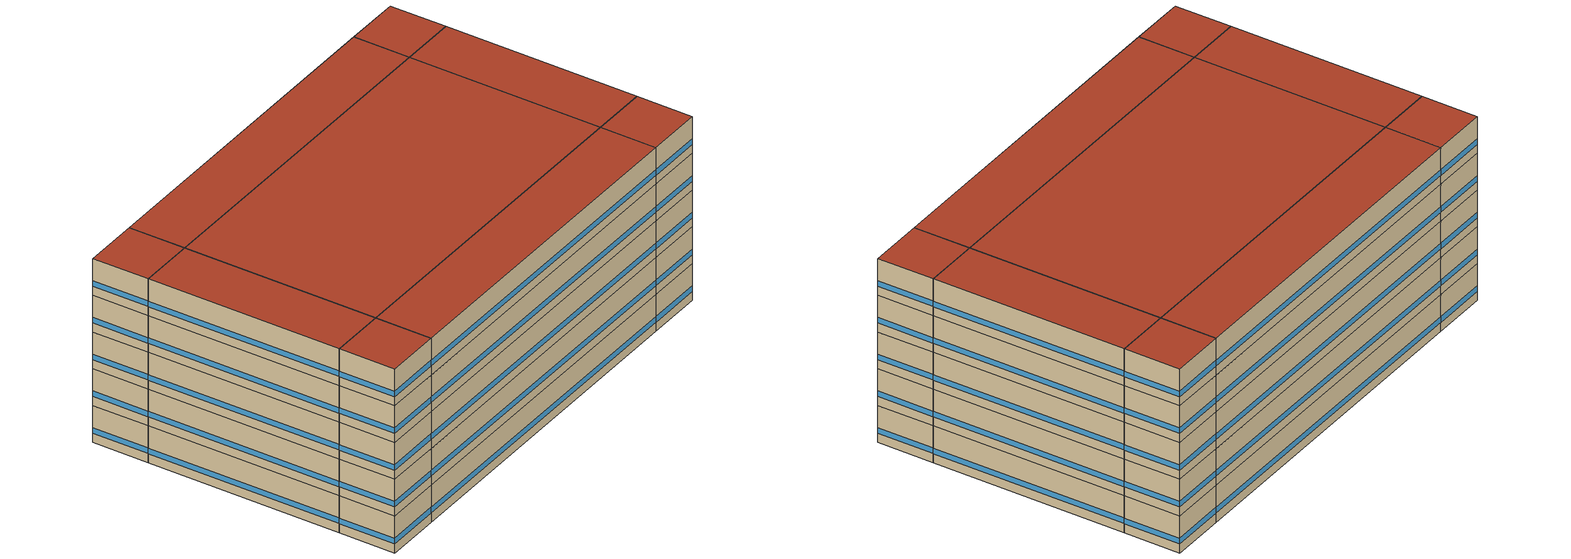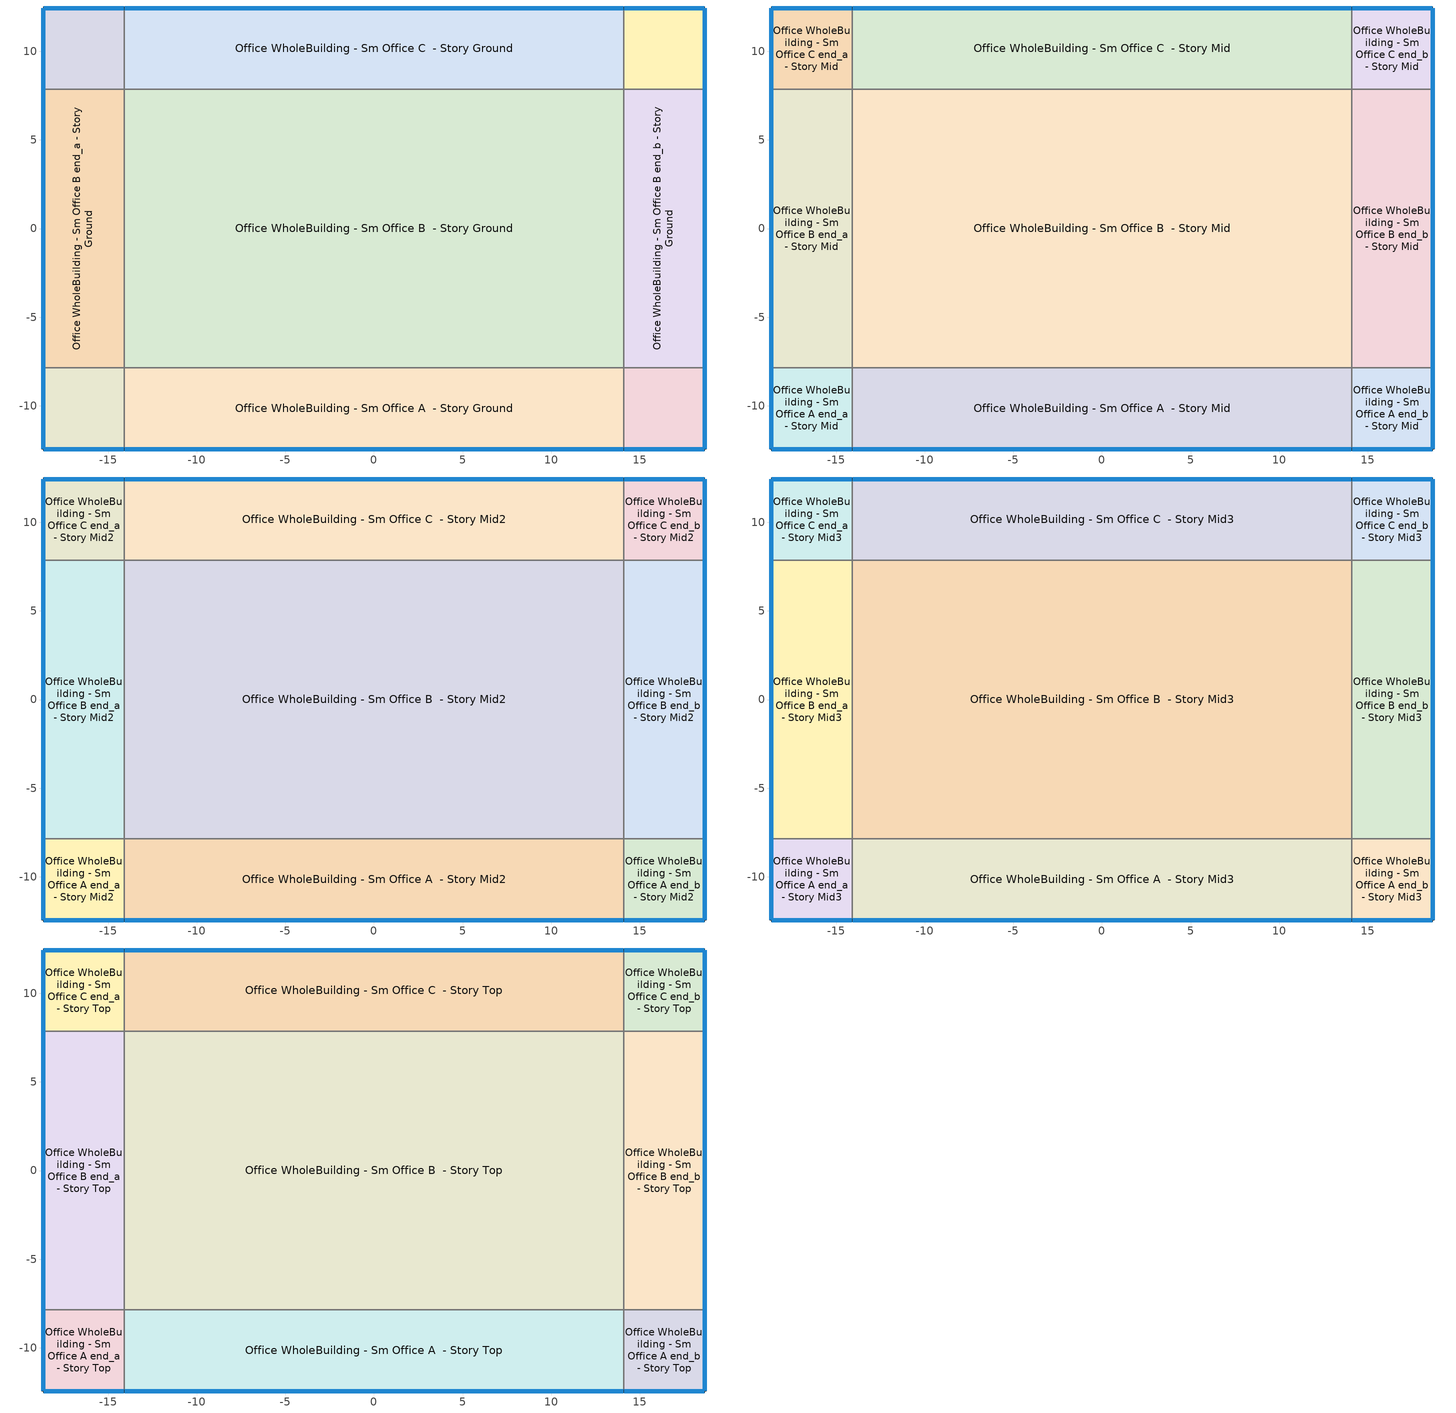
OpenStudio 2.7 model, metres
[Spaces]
Office WholeBuilding - Sm Office A end_a - Story Ground
 floor ground: -18.67,-12.44 -18.67,-7.87 -14.09,-7.87 -14.09,-12.44 z0
 wall outside: -18.67,-7.87 -18.67,-12.44 -14.09,-12.44 z0:3.05
 wall to Office WholeBuilding - Sm Office B end_a - Story Ground: -14.09,-7.87 -18.67,-7.87 z0:3.05
 wall to Office WholeBuilding - Sm Office A  - Story Ground: -14.09,-12.44 -14.09,-7.87 z0:3.05
 window: -18.67,-7.9 -18.67,-12.42 / -18.64,-12.44 -14.12,-12.44 z0.76:1.22
Office WholeBuilding - Sm Office B end_a - Story Ground
 floor ground: -18.67,-7.87 -18.67,7.87 -14.09,7.87 -14.09,-7.87 z0
 wall outside: -18.67,7.87 -18.67,-7.87 z0:3.05
 wall to Office WholeBuilding - Sm Office C end_a - Story Ground: -14.09,7.87 -18.67,7.87 z0:3.05
 wall to Office WholeBuilding - Sm Office B  - Story Ground: -14.09,-7.87 -14.09,7.87 z0:3.05
 window: -18.67,7.85 -18.67,-7.85 z0.76:1.22
Office WholeBuilding - Sm Office C end_a - Story Ground
 floor ground: -18.67,7.87 -18.67,12.44 -14.09,12.44 -14.09,7.87 z0
 wall outside: -14.09,12.44 -18.67,12.44 -18.67,7.87 z0:3.05
 wall to Office WholeBuilding - Sm Office C  - Story Ground: -14.09,7.87 -14.09,12.44 z0:3.05
 window: -18.67,12.42 -18.67,7.9 / -14.12,12.44 -18.64,12.44 z0.76:1.22
Office WholeBuilding - Sm Office A  - Story Ground
 floor ground: -14.09,-12.44 -14.09,-7.87 14.09,-7.87 14.09,-12.44 z0
 wall outside: -14.09,-12.44 14.09,-12.44 z0:3.05
 wall to Office WholeBuilding - Sm Office B  - Story Ground: 14.09,-7.87 -14.09,-7.87 z0:3.05
 wall to Office WholeBuilding - Sm Office A end_b - Story Ground: 14.09,-12.44 14.09,-7.87 z0:3.05
 window: -14.07,-12.44 14.07,-12.44 z0.76:1.22
Office WholeBuilding - Sm Office B  - Story Ground
 floor ground: -14.09,-7.87 -14.09,7.87 14.09,7.87 14.09,-7.87 z0
 wall to Office WholeBuilding - Sm Office C  - Story Ground: 14.09,7.87 -14.09,7.87 z0:3.05
 wall to Office WholeBuilding - Sm Office B end_b - Story Ground: 14.09,-7.87 14.09,7.87 z0:3.05
Office WholeBuilding - Sm Office C  - Story Ground
 floor ground: -14.09,7.87 -14.09,12.44 14.09,12.44 14.09,7.87 z0
 wall outside: 14.09,12.44 -14.09,12.44 z0:3.05
 wall to Office WholeBuilding - Sm Office C end_b - Story Ground: 14.09,7.87 14.09,12.44 z0:3.05
 window: 14.07,12.44 -14.07,12.44 z0.76:1.22
Office WholeBuilding - Sm Office A end_b - Story Ground
 floor ground: 14.09,-12.44 14.09,-7.87 18.67,-7.87 18.67,-12.44 z0
 wall outside: 14.09,-12.44 18.67,-12.44 18.67,-7.87 z0:3.05
 wall to Office WholeBuilding - Sm Office B end_b - Story Ground: 18.67,-7.87 14.09,-7.87 z0:3.05
 window: 18.67,-12.42 18.67,-7.9 / 14.12,-12.44 18.64,-12.44 z0.76:1.22
Office WholeBuilding - Sm Office B end_b - Story Ground
 floor ground: 14.09,-7.87 14.09,7.87 18.67,7.87 18.67,-7.87 z0
 wall outside: 18.67,-7.87 18.67,7.87 z0:3.05
 wall to Office WholeBuilding - Sm Office C end_b - Story Ground: 18.67,7.87 14.09,7.87 z0:3.05
 window: 18.67,-7.85 18.67,7.85 z0.76:1.22
Office WholeBuilding - Sm Office C end_b - Story Ground
 floor ground: 14.09,7.87 14.09,12.44 18.67,12.44 18.67,7.87 z0
 wall outside: 18.67,7.87 18.67,12.44 14.09,12.44 z0:3.05
 window: 18.67,7.9 18.67,12.42 / 18.64,12.44 14.12,12.44 z0.76:1.22
Office WholeBuilding - Sm Office A end_a - Story Mid
 floor to Office WholeBuilding - Sm Office A end_a - Story Ground: -18.67,-12.44 -18.67,-7.87 -14.09,-7.87 -14.09,-12.44 z3.05
 wall outside: -18.67,-7.87 -18.67,-12.44 -14.09,-12.44 z3.05:6.1
 wall to Office WholeBuilding - Sm Office B end_a - Story Mid: -14.09,-7.87 -18.67,-7.87 z3.05:6.1
 wall to Office WholeBuilding - Sm Office A  - Story Mid: -14.09,-12.44 -14.09,-7.87 z3.05:6.1
 window: -18.67,-7.9 -18.67,-12.42 / -18.64,-12.44 -14.12,-12.44 z3.81:4.27
Office WholeBuilding - Sm Office B end_a - Story Mid
 floor to Office WholeBuilding - Sm Office B end_a - Story Ground: -18.67,-7.87 -18.67,7.87 -14.09,7.87 -14.09,-7.87 z3.05
 wall outside: -18.67,7.87 -18.67,-7.87 z3.05:6.1
 wall to Office WholeBuilding - Sm Office C end_a - Story Mid: -14.09,7.87 -18.67,7.87 z3.05:6.1
 wall to Office WholeBuilding - Sm Office B  - Story Mid: -14.09,-7.87 -14.09,7.87 z3.05:6.1
 window: -18.67,7.85 -18.67,-7.85 z3.81:4.27
Office WholeBuilding - Sm Office C end_a - Story Mid
 floor to Office WholeBuilding - Sm Office C end_a - Story Ground: -18.67,7.87 -18.67,12.44 -14.09,12.44 -14.09,7.87 z3.05
 wall outside: -14.09,12.44 -18.67,12.44 -18.67,7.87 z3.05:6.1
 wall to Office WholeBuilding - Sm Office C  - Story Mid: -14.09,7.87 -14.09,12.44 z3.05:6.1
 window: -18.67,12.42 -18.67,7.9 / -14.12,12.44 -18.64,12.44 z3.81:4.27
Office WholeBuilding - Sm Office A  - Story Mid
 floor to Office WholeBuilding - Sm Office A  - Story Ground: -14.09,-12.44 -14.09,-7.87 14.09,-7.87 14.09,-12.44 z3.05
 wall outside: -14.09,-12.44 14.09,-12.44 z3.05:6.1
 wall to Office WholeBuilding - Sm Office B  - Story Mid: 14.09,-7.87 -14.09,-7.87 z3.05:6.1
 wall to Office WholeBuilding - Sm Office A end_b - Story Mid: 14.09,-12.44 14.09,-7.87 z3.05:6.1
 window: -14.07,-12.44 14.07,-12.44 z3.81:4.27
Office WholeBuilding - Sm Office B  - Story Mid
 floor to Office WholeBuilding - Sm Office B  - Story Ground: -14.09,-7.87 -14.09,7.87 14.09,7.87 14.09,-7.87 z3.05
 wall to Office WholeBuilding - Sm Office C  - Story Mid: 14.09,7.87 -14.09,7.87 z3.05:6.1
 wall to Office WholeBuilding - Sm Office B end_b - Story Mid: 14.09,-7.87 14.09,7.87 z3.05:6.1
Office WholeBuilding - Sm Office C  - Story Mid
 floor to Office WholeBuilding - Sm Office C  - Story Ground: -14.09,7.87 -14.09,12.44 14.09,12.44 14.09,7.87 z3.05
 wall outside: 14.09,12.44 -14.09,12.44 z3.05:6.1
 wall to Office WholeBuilding - Sm Office C end_b - Story Mid: 14.09,7.87 14.09,12.44 z3.05:6.1
 window: 14.07,12.44 -14.07,12.44 z3.81:4.27
Office WholeBuilding - Sm Office A end_b - Story Mid
 floor to Office WholeBuilding - Sm Office A end_b - Story Ground: 14.09,-12.44 14.09,-7.87 18.67,-7.87 18.67,-12.44 z3.05
 wall outside: 14.09,-12.44 18.67,-12.44 18.67,-7.87 z3.05:6.1
 wall to Office WholeBuilding - Sm Office B end_b - Story Mid: 18.67,-7.87 14.09,-7.87 z3.05:6.1
 window: 18.67,-12.42 18.67,-7.9 / 14.12,-12.44 18.64,-12.44 z3.81:4.27
Office WholeBuilding - Sm Office B end_b - Story Mid
 floor to Office WholeBuilding - Sm Office B end_b - Story Ground: 14.09,-7.87 14.09,7.87 18.67,7.87 18.67,-7.87 z3.05
 wall outside: 18.67,-7.87 18.67,7.87 z3.05:6.1
 wall to Office WholeBuilding - Sm Office C end_b - Story Mid: 18.67,7.87 14.09,7.87 z3.05:6.1
 window: 18.67,-7.85 18.67,7.85 z3.81:4.27
Office WholeBuilding - Sm Office C end_b - Story Mid
 floor to Office WholeBuilding - Sm Office C end_b - Story Ground: 14.09,7.87 14.09,12.44 18.67,12.44 18.67,7.87 z3.05
 wall outside: 18.67,7.87 18.67,12.44 14.09,12.44 z3.05:6.1
 window: 18.64,12.44 14.12,12.44 / 18.67,7.9 18.67,12.42 z3.81:4.27
Office WholeBuilding - Sm Office A end_a - Story Mid2
 floor to Office WholeBuilding - Sm Office A end_a - Story Mid: -18.67,-12.44 -18.67,-7.87 -14.09,-7.87 -14.09,-12.44 z6.1
 wall outside: -18.67,-7.87 -18.67,-12.44 -14.09,-12.44 z6.1:9.14
 wall to Office WholeBuilding - Sm Office B end_a - Story Mid2: -14.09,-7.87 -18.67,-7.87 z6.1:9.14
 wall to Office WholeBuilding - Sm Office A  - Story Mid2: -14.09,-12.44 -14.09,-7.87 z6.1:9.14
 window: -18.67,-7.9 -18.67,-12.42 / -18.64,-12.44 -14.12,-12.44 z6.86:7.32
Office WholeBuilding - Sm Office B end_a - Story Mid2
 floor to Office WholeBuilding - Sm Office B end_a - Story Mid: -18.67,-7.87 -18.67,7.87 -14.09,7.87 -14.09,-7.87 z6.1
 wall outside: -18.67,7.87 -18.67,-7.87 z6.1:9.14
 wall to Office WholeBuilding - Sm Office C end_a - Story Mid2: -14.09,7.87 -18.67,7.87 z6.1:9.14
 wall to Office WholeBuilding - Sm Office B  - Story Mid2: -14.09,-7.87 -14.09,7.87 z6.1:9.14
 window: -18.67,7.85 -18.67,-7.85 z6.86:7.32
Office WholeBuilding - Sm Office C end_a - Story Mid2
 floor to Office WholeBuilding - Sm Office C end_a - Story Mid: -18.67,7.87 -18.67,12.44 -14.09,12.44 -14.09,7.87 z6.1
 wall outside: -14.09,12.44 -18.67,12.44 -18.67,7.87 z6.1:9.14
 wall to Office WholeBuilding - Sm Office C  - Story Mid2: -14.09,7.87 -14.09,12.44 z6.1:9.14
 window: -18.67,12.42 -18.67,7.9 / -14.12,12.44 -18.64,12.44 z6.86:7.32
Office WholeBuilding - Sm Office A  - Story Mid2
 floor to Office WholeBuilding - Sm Office A  - Story Mid: -14.09,-12.44 -14.09,-7.87 14.09,-7.87 14.09,-12.44 z6.1
 wall outside: -14.09,-12.44 14.09,-12.44 z6.1:9.14
 wall to Office WholeBuilding - Sm Office B  - Story Mid2: 14.09,-7.87 -14.09,-7.87 z6.1:9.14
 wall to Office WholeBuilding - Sm Office A end_b - Story Mid2: 14.09,-12.44 14.09,-7.87 z6.1:9.14
 window: -14.07,-12.44 14.07,-12.44 z6.86:7.32
Office WholeBuilding - Sm Office B  - Story Mid2
 floor to Office WholeBuilding - Sm Office B  - Story Mid: -14.09,-7.87 -14.09,7.87 14.09,7.87 14.09,-7.87 z6.1
 wall to Office WholeBuilding - Sm Office C  - Story Mid2: 14.09,7.87 -14.09,7.87 z6.1:9.14
 wall to Office WholeBuilding - Sm Office B end_b - Story Mid2: 14.09,-7.87 14.09,7.87 z6.1:9.14
Office WholeBuilding - Sm Office C  - Story Mid2
 floor to Office WholeBuilding - Sm Office C  - Story Mid: -14.09,7.87 -14.09,12.44 14.09,12.44 14.09,7.87 z6.1
 wall outside: 14.09,12.44 -14.09,12.44 z6.1:9.14
 wall to Office WholeBuilding - Sm Office C end_b - Story Mid2: 14.09,7.87 14.09,12.44 z6.1:9.14
 window: 14.07,12.44 -14.07,12.44 z6.86:7.32
Office WholeBuilding - Sm Office A end_b - Story Mid2
 floor to Office WholeBuilding - Sm Office A end_b - Story Mid: 14.09,-12.44 14.09,-7.87 18.67,-7.87 18.67,-12.44 z6.1
 wall outside: 14.09,-12.44 18.67,-12.44 18.67,-7.87 z6.1:9.14
 wall to Office WholeBuilding - Sm Office B end_b - Story Mid2: 18.67,-7.87 14.09,-7.87 z6.1:9.14
 window: 14.12,-12.44 18.64,-12.44 / 18.67,-12.42 18.67,-7.9 z6.86:7.32
Office WholeBuilding - Sm Office B end_b - Story Mid2
 floor to Office WholeBuilding - Sm Office B end_b - Story Mid: 14.09,-7.87 14.09,7.87 18.67,7.87 18.67,-7.87 z6.1
 wall outside: 18.67,-7.87 18.67,7.87 z6.1:9.14
 wall to Office WholeBuilding - Sm Office C end_b - Story Mid2: 18.67,7.87 14.09,7.87 z6.1:9.14
 window: 18.67,-7.85 18.67,7.85 z6.86:7.32
Office WholeBuilding - Sm Office C end_b - Story Mid2
 floor to Office WholeBuilding - Sm Office C end_b - Story Mid: 14.09,7.87 14.09,12.44 18.67,12.44 18.67,7.87 z6.1
 wall outside: 18.67,7.87 18.67,12.44 14.09,12.44 z6.1:9.14
 window: 18.64,12.44 14.12,12.44 / 18.67,7.9 18.67,12.42 z6.86:7.32
Office WholeBuilding - Sm Office A end_a - Story Mid3
 floor to Office WholeBuilding - Sm Office A end_a - Story Mid2: -18.67,-12.44 -18.67,-7.87 -14.09,-7.87 -14.09,-12.44 z9.14
 wall outside: -18.67,-7.87 -18.67,-12.44 -14.09,-12.44 z9.14:12.19
 wall to Office WholeBuilding - Sm Office B end_a - Story Mid3: -14.09,-7.87 -18.67,-7.87 z9.14:12.19
 wall to Office WholeBuilding - Sm Office A  - Story Mid3: -14.09,-12.44 -14.09,-7.87 z9.14:12.19
 window: -18.64,-12.44 -14.12,-12.44 / -18.67,-7.9 -18.67,-12.42 z9.91:10.37
Office WholeBuilding - Sm Office B end_a - Story Mid3
 floor to Office WholeBuilding - Sm Office B end_a - Story Mid2: -18.67,-7.87 -18.67,7.87 -14.09,7.87 -14.09,-7.87 z9.14
 wall outside: -18.67,7.87 -18.67,-7.87 z9.14:12.19
 wall to Office WholeBuilding - Sm Office C end_a - Story Mid3: -14.09,7.87 -18.67,7.87 z9.14:12.19
 wall to Office WholeBuilding - Sm Office B  - Story Mid3: -14.09,-7.87 -14.09,7.87 z9.14:12.19
 window: -18.67,7.85 -18.67,-7.85 z9.91:10.36
Office WholeBuilding - Sm Office C end_a - Story Mid3
 floor to Office WholeBuilding - Sm Office C end_a - Story Mid2: -18.67,7.87 -18.67,12.44 -14.09,12.44 -14.09,7.87 z9.14
 wall outside: -14.09,12.44 -18.67,12.44 -18.67,7.87 z9.14:12.19
 wall to Office WholeBuilding - Sm Office C  - Story Mid3: -14.09,7.87 -14.09,12.44 z9.14:12.19
 window: -18.67,12.42 -18.67,7.9 / -14.12,12.44 -18.64,12.44 z9.91:10.37
Office WholeBuilding - Sm Office A  - Story Mid3
 floor to Office WholeBuilding - Sm Office A  - Story Mid2: -14.09,-12.44 -14.09,-7.87 14.09,-7.87 14.09,-12.44 z9.14
 wall outside: -14.09,-12.44 14.09,-12.44 z9.14:12.19
 wall to Office WholeBuilding - Sm Office B  - Story Mid3: 14.09,-7.87 -14.09,-7.87 z9.14:12.19
 wall to Office WholeBuilding - Sm Office A end_b - Story Mid3: 14.09,-12.44 14.09,-7.87 z9.14:12.19
 window: -14.07,-12.44 14.07,-12.44 z9.91:10.36
Office WholeBuilding - Sm Office B  - Story Mid3
 floor to Office WholeBuilding - Sm Office B  - Story Mid2: -14.09,-7.87 -14.09,7.87 14.09,7.87 14.09,-7.87 z9.14
 wall to Office WholeBuilding - Sm Office C  - Story Mid3: 14.09,7.87 -14.09,7.87 z9.14:12.19
 wall to Office WholeBuilding - Sm Office B end_b - Story Mid3: 14.09,-7.87 14.09,7.87 z9.14:12.19
Office WholeBuilding - Sm Office C  - Story Mid3
 floor to Office WholeBuilding - Sm Office C  - Story Mid2: -14.09,7.87 -14.09,12.44 14.09,12.44 14.09,7.87 z9.14
 wall outside: 14.09,12.44 -14.09,12.44 z9.14:12.19
 wall to Office WholeBuilding - Sm Office C end_b - Story Mid3: 14.09,7.87 14.09,12.44 z9.14:12.19
 window: 14.07,12.44 -14.07,12.44 z9.91:10.36
Office WholeBuilding - Sm Office A end_b - Story Mid3
 floor to Office WholeBuilding - Sm Office A end_b - Story Mid2: 14.09,-12.44 14.09,-7.87 18.67,-7.87 18.67,-12.44 z9.14
 wall outside: 14.09,-12.44 18.67,-12.44 18.67,-7.87 z9.14:12.19
 wall to Office WholeBuilding - Sm Office B end_b - Story Mid3: 18.67,-7.87 14.09,-7.87 z9.14:12.19
 window: 18.67,-12.42 18.67,-7.9 / 14.12,-12.44 18.64,-12.44 z9.91:10.37
Office WholeBuilding - Sm Office B end_b - Story Mid3
 floor to Office WholeBuilding - Sm Office B end_b - Story Mid2: 14.09,-7.87 14.09,7.87 18.67,7.87 18.67,-7.87 z9.14
 wall outside: 18.67,-7.87 18.67,7.87 z9.14:12.19
 wall to Office WholeBuilding - Sm Office C end_b - Story Mid3: 18.67,7.87 14.09,7.87 z9.14:12.19
 window: 18.67,-7.85 18.67,7.85 z9.91:10.36
Office WholeBuilding - Sm Office C end_b - Story Mid3
 floor to Office WholeBuilding - Sm Office C end_b - Story Mid2: 14.09,7.87 14.09,12.44 18.67,12.44 18.67,7.87 z9.14
 wall outside: 18.67,7.87 18.67,12.44 14.09,12.44 z9.14:12.19
 window: 18.64,12.44 14.12,12.44 / 18.67,7.9 18.67,12.42 z9.91:10.37
Office WholeBuilding - Sm Office A end_a - Story Top
 floor to Office WholeBuilding - Sm Office A end_a - Story Mid3: -18.67,-12.44 -18.67,-7.87 -14.09,-7.87 -14.09,-12.44 z12.19
 wall outside: -18.67,-7.87 -18.67,-12.44 -14.09,-12.44 z12.19:15.24
 wall to Office WholeBuilding - Sm Office B end_a - Story Top: -14.09,-7.87 -18.67,-7.87 z12.19:15.24
 wall to Office WholeBuilding - Sm Office A  - Story Top: -14.09,-12.44 -14.09,-7.87 z12.19:15.24
 window: -18.67,-7.9 -18.67,-12.42 / -18.64,-12.44 -14.12,-12.44 z12.95:13.42
 roof outside: -14.09,-12.44 -14.09,-7.87 -18.67,-7.87 -18.67,-12.44 z15.24
Office WholeBuilding - Sm Office B end_a - Story Top
 floor to Office WholeBuilding - Sm Office B end_a - Story Mid3: -18.67,-7.87 -18.67,7.87 -14.09,7.87 -14.09,-7.87 z12.19
 wall outside: -18.67,7.87 -18.67,-7.87 z12.19:15.24
 wall to Office WholeBuilding - Sm Office C end_a - Story Top: -14.09,7.87 -18.67,7.87 z12.19:15.24
 wall to Office WholeBuilding - Sm Office B  - Story Top: -14.09,-7.87 -14.09,7.87 z12.19:15.24
 window: -18.67,7.85 -18.67,-7.85 z12.95:13.41
 roof outside: -14.09,-7.87 -14.09,7.87 -18.67,7.87 -18.67,-7.87 z15.24
Office WholeBuilding - Sm Office C end_a - Story Top
 floor to Office WholeBuilding - Sm Office C end_a - Story Mid3: -18.67,7.87 -18.67,12.44 -14.09,12.44 -14.09,7.87 z12.19
 wall outside: -14.09,12.44 -18.67,12.44 -18.67,7.87 z12.19:15.24
 wall to Office WholeBuilding - Sm Office C  - Story Top: -14.09,7.87 -14.09,12.44 z12.19:15.24
 window: -14.12,12.44 -18.64,12.44 / -18.67,12.42 -18.67,7.9 z12.95:13.42
 roof outside: -14.09,7.87 -14.09,12.44 -18.67,12.44 -18.67,7.87 z15.24
Office WholeBuilding - Sm Office A  - Story Top
 floor to Office WholeBuilding - Sm Office A  - Story Mid3: -14.09,-12.44 -14.09,-7.87 14.09,-7.87 14.09,-12.44 z12.19
 wall outside: -14.09,-12.44 14.09,-12.44 z12.19:15.24
 wall to Office WholeBuilding - Sm Office B  - Story Top: 14.09,-7.87 -14.09,-7.87 z12.19:15.24
 wall to Office WholeBuilding - Sm Office A end_b - Story Top: 14.09,-12.44 14.09,-7.87 z12.19:15.24
 window: -14.07,-12.44 14.07,-12.44 z12.95:13.41
 roof outside: 14.09,-12.44 14.09,-7.87 -14.09,-7.87 -14.09,-12.44 z15.24
Office WholeBuilding - Sm Office B  - Story Top
 floor to Office WholeBuilding - Sm Office B  - Story Mid3: -14.09,-7.87 -14.09,7.87 14.09,7.87 14.09,-7.87 z12.19
 wall to Office WholeBuilding - Sm Office C  - Story Top: 14.09,7.87 -14.09,7.87 z12.19:15.24
 wall to Office WholeBuilding - Sm Office B end_b - Story Top: 14.09,-7.87 14.09,7.87 z12.19:15.24
 roof outside: 14.09,-7.87 14.09,7.87 -14.09,7.87 -14.09,-7.87 z15.24
Office WholeBuilding - Sm Office C  - Story Top
 floor to Office WholeBuilding - Sm Office C  - Story Mid3: -14.09,7.87 -14.09,12.44 14.09,12.44 14.09,7.87 z12.19
 wall outside: 14.09,12.44 -14.09,12.44 z12.19:15.24
 wall to Office WholeBuilding - Sm Office C end_b - Story Top: 14.09,7.87 14.09,12.44 z12.19:15.24
 window: 14.07,12.44 -14.07,12.44 z12.95:13.41
 roof outside: 14.09,7.87 14.09,12.44 -14.09,12.44 -14.09,7.87 z15.24
Office WholeBuilding - Sm Office A end_b - Story Top
 floor to Office WholeBuilding - Sm Office A end_b - Story Mid3: 14.09,-12.44 14.09,-7.87 18.67,-7.87 18.67,-12.44 z12.19
 wall outside: 14.09,-12.44 18.67,-12.44 18.67,-7.87 z12.19:15.24
 wall to Office WholeBuilding - Sm Office B end_b - Story Top: 18.67,-7.87 14.09,-7.87 z12.19:15.24
 window: 18.67,-12.42 18.67,-7.9 / 14.12,-12.44 18.64,-12.44 z12.95:13.42
 roof outside: 18.67,-12.44 18.67,-7.87 14.09,-7.87 14.09,-12.44 z15.24
Office WholeBuilding - Sm Office B end_b - Story Top
 floor to Office WholeBuilding - Sm Office B end_b - Story Mid3: 14.09,-7.87 14.09,7.87 18.67,7.87 18.67,-7.87 z12.19
 wall outside: 18.67,-7.87 18.67,7.87 z12.19:15.24
 wall to Office WholeBuilding - Sm Office C end_b - Story Top: 18.67,7.87 14.09,7.87 z12.19:15.24
 window: 18.67,-7.85 18.67,7.85 z12.95:13.41
 roof outside: 18.67,-7.87 18.67,7.87 14.09,7.87 14.09,-7.87 z15.24
Office WholeBuilding - Sm Office C end_b - Story Top
 floor to Office WholeBuilding - Sm Office C end_b - Story Mid3: 14.09,7.87 14.09,12.44 18.67,12.44 18.67,7.87 z12.19
 wall outside: 18.67,7.87 18.67,12.44 14.09,12.44 z12.19:15.24
 window: 18.64,12.44 14.12,12.44 / 18.67,7.9 18.67,12.42 z12.95:13.42
 roof outside: 18.67,7.87 18.67,12.44 14.09,12.44 14.09,7.87 z15.24
[Site]
Site 1
[ClimateZones]
Climate Zone Institution Name 1=ASHRAE; Climate Zone Document Name 1=ANSI/ASHRAE Standard 169; Climate Zone Document Year 1=2006; Climate Zone Institution Name 2=CEC; Climate Zone Document Name 2=California Climate Zone Descriptions; Climate Zone Document Year 2=1995
[Building]
90.1-2004|SmallOffice: Space Type=189.1-2009 - Office - OpenOffice - CZ4-8; Default Construction Set=189.1-2009 - CZ5 - Office
[DefaultConstructionSet]
189.1-2009 - CZ5 - Office: Default Exterior Surface Constructions=Default Surface Constructions 13; Default Interior Surface Constructions=Default Surface Constructions 14; Default Ground Contact Surface Constructions=Default Surface Constructions 15; Default Exterior SubSurface Constructions=Default Sub Surface Constructions 9; Default Interior SubSurface Constructions=Default Sub Surface Constructions 10; Interior Partition Construction=Interior Partition
[DefaultSurfaceConstructions]
Name | Floor Construction | Wall Construction | Roof Ceiling Construction
Default Surface Constructions 13 | ExtSlabCarpet 4in ClimateZone 1-8 | ASHRAE 189.1-2009 ExtWall Mass ClimateZone 5 | ASHRAE 189.1-2009 ExtRoof IEAD ClimateZone 2-5
Default Surface Constructions 14 | Interior Floor | Interior Wall | Interior Ceiling
Default Surface Constructions 15 | ExtSlabCarpet 4in ClimateZone 1-8 | ExtSlabCarpet 4in ClimateZone 1-8 | ExtSlabCarpet 4in ClimateZone 1-8
[Construction]
ExtSlabCarpet 4in ClimateZone 1-8: MAT-CC05 4 HW CONCRETE, CP02 CARPET PAD
Interior Floor: F16 Acoustic tile, F05 Ceiling air space resistance, M11 100mm lightweight concrete
Interior Wall: G01a 19mm gypsum board, F04 Wall air space resistance, G01a 19mm gypsum board
Interior Ceiling: M11 100mm lightweight concrete, F05 Ceiling air space resistance, F16 Acoustic tile
Exterior Door: F08 Metal surface, I01 25mm insulation board
Interior Window: Clear 3mm
Interior Door; Interior Partition: G05 25mm wood
ASHRAE 189.1-2009 ExtRoof IEAD ClimateZone 2-5: Roof Membrane, Roof Insulation [21], Metal Decking
ASHRAE 189.1-2009 ExtWindow ClimateZone 4-5: Theoretical Glass [207]
ASHRAE 189.1-2009 ExtWall Mass ClimateZone 5: 1IN Stucco, 8IN Concrete HW, Wall Insulation [40], 1/2IN Gypsum
[Material] Thermal Absorptance=0.9
Name | Roughness | Thickness {m} | Conductivity {W/m-K} | Density {kg/m3} | Specific Heat {J/kg-K} | Solar Absorptance | Visible Absorptance
MAT-CC05 4 HW CONCRETE | Rough | 0.1016 | 1.311 | 2240 | 836.8 | 0.85 | 0.85
1IN Stucco | Smooth | 0.0253 | 0.6918 | 1858 | 837 | 0.92 | 0.92
8IN Concrete HW | MediumRough | 0.2033 | 1.7296 | 2243 | 837 | 0.65 | 0.65
1/2IN Gypsum | Smooth | 0.0127 | 0.16 | 784.9 | 830 | 0.4 | 0.4
Roof Membrane | VeryRough | 0.0095 | 0.16 | 1121.29 | 1460 | 0.7 | 0.7
Metal Decking | MediumSmooth | 0.0015 | 45.006 | 7680 | 418.4 | 0.6 | 0.6
F16 Acoustic tile | MediumSmooth | 0.0191 | 0.06 | 368 | 590 | 0.3 | 0.3
M11 100mm lightweight concrete | MediumRough | 0.1016 | 0.53 | 1280 | 840 | 0.5 | 0.5
G01a 19mm gypsum board | MediumSmooth | 0.019 | 0.16 | 800 | 1090 | 0.4 | 0.4
F08 Metal surface | Smooth | 0.0008 | 45.28 | 7824 | 500 | 0.7 | 0.7
I01 25mm insulation board | MediumRough | 0.0254 | 0.03 | 43 | 1210 | 0.6 | 0.6
G05 25mm wood | MediumSmooth | 0.0254 | 0.15 | 608 | 1630 | 0.5 | 0.5
Roof Insulation [21] | MediumRough | 0.2105 | 0.049 | 265 | 836.8 | 0.7 | 0.7
Wall Insulation [40] | MediumRough | 0.0794 | 0.0432 | 91 | 837 | 0.5 | 0.5
[Material:NoMass]
CP02 CARPET PAD: Roughness=Smooth; Thermal Resistance {m2-K/W}=0.1; Thermal Absorptance=0.9; Solar Absorptance=0.8; Visible Absorptance=0.8
[Material:AirGap]
Name | Thermal Resistance {m2-K/W}
F05 Ceiling air space resistance | 0.18
F04 Wall air space resistance | 0.15
[DefaultSubSurfaceConstructions]
Name | Fixed Window Construction | Operable Window Construction | Door Construction | Tubular Daylight Dome Construction | Tubular Daylight Diffuser Construction
Default Sub Surface Constructions 9 | ASHRAE 189.1-2009 ExtWindow ClimateZone 4-5 | ASHRAE 189.1-2009 ExtWindow ClimateZone 4-5 | Exterior Door | Interior Window | Interior Window
Default Sub Surface Constructions 10 | Interior Window | Interior Window | Interior Door
[WindowMaterial:Glazing] Optical Data Type=SpectralAverage; Thickness {m}=0.003; Back Side Solar Reflectance at Normal Incidence=0; Back Side Visible Reflectance at Normal Incidence=0; Infrared Transmittance at Normal Incidence=0; Dirt Correction Factor for Solar and Visible Transmittance=1; Solar Diffusing=No
Name | Solar Transmittance at Normal Incidence | Front Side Solar Reflectance at Normal Incidence | Visible Transmittance at Normal Incidence | Front Side Visible Reflectance at Normal Incidence | Front Side Infrared Hemispherical Emissivity | Back Side Infrared Hemispherical Emissivity | Conductivity {W/m-K}
Clear 3mm | 0.837 | 0.075 | 0.898 | 0.081 | 0.84 | 0.84 | 0.9
Theoretical Glass [207] | 0.3311 | 0.6189 | 0.44 | 0.51 | 0.9 | 0.9 | 0.0133
[DefaultScheduleSet]
189.1-2009 - Office - OpenOffice - CZ4-8 Schedule Set: Number of People Schedule=Office Work Occ; People Activity Level Schedule=Office Activity; Lighting Schedule=Office Bldg Light; Electric Equipment Schedule=Office Bldg Equip; Infiltration Schedule=Office Infil Quarter On
[Lights:Definition]
189.1-2009 - Office - OpenOffice - CZ4-8 Lights Definition: Design Level Calculation Method=Watts/Area; Watts per Space Floor Area {W/m2}=10.6563
[DesignSpecification:OutdoorAir]
189.1-2009 - Office - OpenOffice - CZ4-8 Ventilation: Outdoor Air Method=Sum; Outdoor Air Flow per Person {m3/s-person}=0.00943895
[People:Definition]
189.1-2009 - Office - OpenOffice - CZ4-8 People Definition: Number of People Calculation Method=People/Area; People per Space Floor Area {person/m2}=0.0565105; Fraction Radiant=0.3
[ElectricEquipment:Definition]
189.1-2009 - Office - OpenOffice - CZ4-8 Electric Equipment Definition: Design Level Calculation Method=Watts/Area; Watts per Space Floor Area {W/m2}=7.64238
[SpaceType] Standards Building Type=Office
Name | Default Schedule Set | Design Specification Outdoor Air Object | Standards Space Type
189.1-2009 - Office - OpenOffice - CZ4-8 | 189.1-2009 - Office - OpenOffice - CZ4-8 Schedule Set | 189.1-2009 - Office - OpenOffice - CZ4-8 Ventilation | OpenOffice
Office WholeBuilding - Sm Office |  |  | WholeBuilding - Sm Office
[Lights]
189.1-2009 - Office - OpenOffice - CZ4-8 Lights: Lights Definition=189.1-2009 - Office - OpenOffice - CZ4-8 Lights Definition; Space or SpaceType=189.1-2009 - Office - OpenOffice - CZ4-8
[People]
189.1-2009 - Office - OpenOffice - CZ4-8 People: People Definition=189.1-2009 - Office - OpenOffice - CZ4-8 People Definition; Space or SpaceType=189.1-2009 - Office - OpenOffice - CZ4-8
[SpaceInfiltration:DesignFlowRate]
189.1-2009 - Office - OpenOffice - CZ4-8 Infiltration: Space or SpaceType=189.1-2009 - Office - OpenOffice - CZ4-8; Design Flow Rate Calculation Method=Flow/ExteriorArea; Flow per Exterior Surface Area {m3/s-m2}=0.000226568
[ElectricEquipment]
189.1-2009 - Office - OpenOffice - CZ4-8 Electric Equipment: Electric Equipment Definition=189.1-2009 - Office - OpenOffice - CZ4-8 Electric Equipment Definition; Space or SpaceType=189.1-2009 - Office - OpenOffice - CZ4-8
[BuildingStory] Nominal Floor to Floor Height {m}=3.048
Name | Nominal Z Coordinate {m}
Story Ground | 0
Story Mid | 3.048
Story Mid2 | 6.096
Story Mid3 | 9.144
Story Top | 12.192
[Space] Space Type=Office WholeBuilding - Sm Office
Name | Building Story | Thermal Zone
Office WholeBuilding - Sm Office A end_a - Story Ground | Story Ground | Zone Office WholeBuilding - Sm Office A end_a - Story Ground
Office WholeBuilding - Sm Office B end_a - Story Ground | Story Ground | Zone Office WholeBuilding - Sm Office B end_a - Story Ground
Office WholeBuilding - Sm Office C end_a - Story Ground | Story Ground | Zone Office WholeBuilding - Sm Office C end_a - Story Ground
Office WholeBuilding - Sm Office A  - Story Ground | Story Ground | Zone Office WholeBuilding - Sm Office A  - Story Ground
Office WholeBuilding - Sm Office B  - Story Ground | Story Ground | Zone Office WholeBuilding - Sm Office B  - Story Ground
Office WholeBuilding - Sm Office C  - Story Ground | Story Ground | Zone Office WholeBuilding - Sm Office C  - Story Ground
Office WholeBuilding - Sm Office A end_b - Story Ground | Story Ground | Zone Office WholeBuilding - Sm Office A end_b - Story Ground
Office WholeBuilding - Sm Office B end_b - Story Ground | Story Ground | Zone Office WholeBuilding - Sm Office B end_b - Story Ground
Office WholeBuilding - Sm Office C end_b - Story Ground | Story Ground | Zone Office WholeBuilding - Sm Office C end_b - Story Ground
Office WholeBuilding - Sm Office A end_a - Story Mid | Story Mid | Zone Office WholeBuilding - Sm Office A end_a - Story Mid
Office WholeBuilding - Sm Office B end_a - Story Mid | Story Mid | Zone Office WholeBuilding - Sm Office B end_a - Story Mid
Office WholeBuilding - Sm Office C end_a - Story Mid | Story Mid | Zone Office WholeBuilding - Sm Office C end_a - Story Mid
Office WholeBuilding - Sm Office A  - Story Mid | Story Mid | Zone Office WholeBuilding - Sm Office A  - Story Mid
Office WholeBuilding - Sm Office B  - Story Mid | Story Mid | Zone Office WholeBuilding - Sm Office B  - Story Mid
Office WholeBuilding - Sm Office C  - Story Mid | Story Mid | Zone Office WholeBuilding - Sm Office C  - Story Mid
Office WholeBuilding - Sm Office A end_b - Story Mid | Story Mid | Zone Office WholeBuilding - Sm Office A end_b - Story Mid
Office WholeBuilding - Sm Office B end_b - Story Mid | Story Mid | Zone Office WholeBuilding - Sm Office B end_b - Story Mid
Office WholeBuilding - Sm Office C end_b - Story Mid | Story Mid | Zone Office WholeBuilding - Sm Office C end_b - Story Mid
Office WholeBuilding - Sm Office A end_a - Story Mid2 | Story Mid2 | Zone Office WholeBuilding - Sm Office A end_a - Story Mid2
Office WholeBuilding - Sm Office B end_a - Story Mid2 | Story Mid2 | Zone Office WholeBuilding - Sm Office B end_a - Story Mid2
Office WholeBuilding - Sm Office C end_a - Story Mid2 | Story Mid2 | Zone Office WholeBuilding - Sm Office C end_a - Story Mid2
Office WholeBuilding - Sm Office A  - Story Mid2 | Story Mid2 | Zone Office WholeBuilding - Sm Office A  - Story Mid2
Office WholeBuilding - Sm Office B  - Story Mid2 | Story Mid2 | Zone Office WholeBuilding - Sm Office B  - Story Mid2
Office WholeBuilding - Sm Office C  - Story Mid2 | Story Mid2 | Zone Office WholeBuilding - Sm Office C  - Story Mid2
Office WholeBuilding - Sm Office A end_b - Story Mid2 | Story Mid2 | Zone Office WholeBuilding - Sm Office A end_b - Story Mid2
Office WholeBuilding - Sm Office B end_b - Story Mid2 | Story Mid2 | Zone Office WholeBuilding - Sm Office B end_b - Story Mid2
Office WholeBuilding - Sm Office C end_b - Story Mid2 | Story Mid2 | Zone Office WholeBuilding - Sm Office C end_b - Story Mid2
Office WholeBuilding - Sm Office A end_a - Story Mid3 | Story Mid3 | Zone Office WholeBuilding - Sm Office A end_a - Story Mid3
Office WholeBuilding - Sm Office B end_a - Story Mid3 | Story Mid3 | Zone Office WholeBuilding - Sm Office B end_a - Story Mid3
Office WholeBuilding - Sm Office C end_a - Story Mid3 | Story Mid3 | Zone Office WholeBuilding - Sm Office C end_a - Story Mid3
Office WholeBuilding - Sm Office A  - Story Mid3 | Story Mid3 | Zone Office WholeBuilding - Sm Office A  - Story Mid3
Office WholeBuilding - Sm Office B  - Story Mid3 | Story Mid3 | Zone Office WholeBuilding - Sm Office B  - Story Mid3
Office WholeBuilding - Sm Office C  - Story Mid3 | Story Mid3 | Zone Office WholeBuilding - Sm Office C  - Story Mid3
Office WholeBuilding - Sm Office A end_b - Story Mid3 | Story Mid3 | Zone Office WholeBuilding - Sm Office A end_b - Story Mid3
Office WholeBuilding - Sm Office B end_b - Story Mid3 | Story Mid3 | Zone Office WholeBuilding - Sm Office B end_b - Story Mid3
Office WholeBuilding - Sm Office C end_b - Story Mid3 | Story Mid3 | Zone Office WholeBuilding - Sm Office C end_b - Story Mid3
Office WholeBuilding - Sm Office A end_a - Story Top | Story Top | Zone Office WholeBuilding - Sm Office A end_a - Story Top
Office WholeBuilding - Sm Office B end_a - Story Top | Story Top | Zone Office WholeBuilding - Sm Office B end_a - Story Top
Office WholeBuilding - Sm Office C end_a - Story Top | Story Top | Zone Office WholeBuilding - Sm Office C end_a - Story Top
Office WholeBuilding - Sm Office A  - Story Top | Story Top | Zone Office WholeBuilding - Sm Office A  - Story Top
Office WholeBuilding - Sm Office B  - Story Top | Story Top | Zone Office WholeBuilding - Sm Office B  - Story Top
Office WholeBuilding - Sm Office C  - Story Top | Story Top | Zone Office WholeBuilding - Sm Office C  - Story Top
Office WholeBuilding - Sm Office A end_b - Story Top | Story Top | Zone Office WholeBuilding - Sm Office A end_b - Story Top
Office WholeBuilding - Sm Office B end_b - Story Top | Story Top | Zone Office WholeBuilding - Sm Office B end_b - Story Top
Office WholeBuilding - Sm Office C end_b - Story Top | Story Top | Zone Office WholeBuilding - Sm Office C end_b - Story Top
[ThermalZone] Multiplier=1; Use Ideal Air Loads=No
Zone Office WholeBuilding - Sm Office A end_a - Story Ground; Zone Office WholeBuilding - Sm Office B end_a - Story Ground; Zone Office WholeBuilding - Sm Office C end_a - Story Ground; Zone Office WholeBuilding - Sm Office A  - Story Ground; Zone Office WholeBuilding - Sm Office B  - Story Ground; Zone Office WholeBuilding - Sm Office C  - Story Ground; Zone Office WholeBuilding - Sm Office A end_b - Story Ground; Zone Office WholeBuilding - Sm Office B end_b - Story Ground; Zone Office WholeBuilding - Sm Office C end_b - Story Ground; Zone Office WholeBuilding - Sm Office A end_a - Story Mid; Zone Office WholeBuilding - Sm Office B end_a - Story Mid; Zone Office WholeBuilding - Sm Office C end_a - Story Mid; Zone Office WholeBuilding - Sm Office A  - Story Mid; Zone Office WholeBuilding - Sm Office B  - Story Mid; Zone Office WholeBuilding - Sm Office C  - Story Mid; Zone Office WholeBuilding - Sm Office A end_b - Story Mid; Zone Office WholeBuilding - Sm Office B end_b - Story Mid; Zone Office WholeBuilding - Sm Office C end_b - Story Mid; Zone Office WholeBuilding - Sm Office A end_a - Story Mid2; Zone Office WholeBuilding - Sm Office B end_a - Story Mid2; Zone Office WholeBuilding - Sm Office C end_a - Story Mid2; Zone Office WholeBuilding - Sm Office A  - Story Mid2; Zone Office WholeBuilding - Sm Office B  - Story Mid2; Zone Office WholeBuilding - Sm Office C  - Story Mid2; Zone Office WholeBuilding - Sm Office A end_b - Story Mid2; Zone Office WholeBuilding - Sm Office B end_b - Story Mid2; Zone Office WholeBuilding - Sm Office C end_b - Story Mid2; Zone Office WholeBuilding - Sm Office A end_a - Story Mid3; Zone Office WholeBuilding - Sm Office B end_a - Story Mid3; Zone Office WholeBuilding - Sm Office C end_a - Story Mid3; Zone Office WholeBuilding - Sm Office A  - Story Mid3; Zone Office WholeBuilding - Sm Office B  - Story Mid3; Zone Office WholeBuilding - Sm Office C  - Story Mid3; Zone Office WholeBuilding - Sm Office A end_b - Story Mid3; Zone Office WholeBuilding - Sm Office B end_b - Story Mid3; Zone Office WholeBuilding - Sm Office C end_b - Story Mid3; Zone Office WholeBuilding - Sm Office A end_a - Story Top; Zone Office WholeBuilding - Sm Office B end_a - Story Top; Zone Office WholeBuilding - Sm Office C end_a - Story Top; Zone Office WholeBuilding - Sm Office A  - Story Top; Zone Office WholeBuilding - Sm Office B  - Story Top; Zone Office WholeBuilding - Sm Office C  - Story Top; Zone Office WholeBuilding - Sm Office A end_b - Story Top; Zone Office WholeBuilding - Sm Office B end_b - Story Top; Zone Office WholeBuilding - Sm Office C end_b - Story Top
[Sizing:Zone] Zone Cooling Design Supply Air Temperature Input Method=SupplyAirTemperature; Zone Cooling Design Supply Air Temperature {C}=14; Zone Cooling Design Supply Air Temperature Difference {deltaC}=11.11; Zone Heating Design Supply Air Temperature Input Method=SupplyAirTemperature; Zone Heating Design Supply Air Temperature {C}=40; Zone Heating Design Supply Air Temperature Difference {deltaC}=11.11; Zone Cooling Design Supply Air Humidity Ratio {kg-H2O/kg-air}=0.0085; Zone Heating Design Supply Air Humidity Ratio {kg-H2O/kg-air}=0.008; Cooling Design Air Flow Method=DesignDay; Heating Design Air Flow Method=DesignDay; Account for Dedicated Outdoor Air System=No; Dedicated Outdoor Air System Control Strategy=NeutralSupplyAir; Dedicated Outdoor Air Low Setpoint Temperature for Design {C}=autosize; Dedicated Outdoor Air High Setpoint Temperature for Design {C}=autosize
Zone Office WholeBuilding - Sm Office A end_a - Story Ground; Zone Office WholeBuilding - Sm Office B end_a - Story Ground; Zone Office WholeBuilding - Sm Office C end_a - Story Ground; Zone Office WholeBuilding - Sm Office A  - Story Ground; Zone Office WholeBuilding - Sm Office B  - Story Ground; Zone Office WholeBuilding - Sm Office C  - Story Ground; Zone Office WholeBuilding - Sm Office A end_b - Story Ground; Zone Office WholeBuilding - Sm Office B end_b - Story Ground; Zone Office WholeBuilding - Sm Office C end_b - Story Ground; Zone Office WholeBuilding - Sm Office A end_a - Story Mid; Zone Office WholeBuilding - Sm Office B end_a - Story Mid; Zone Office WholeBuilding - Sm Office C end_a - Story Mid; Zone Office WholeBuilding - Sm Office A  - Story Mid; Zone Office WholeBuilding - Sm Office B  - Story Mid; Zone Office WholeBuilding - Sm Office C  - Story Mid; Zone Office WholeBuilding - Sm Office A end_b - Story Mid; Zone Office WholeBuilding - Sm Office B end_b - Story Mid; Zone Office WholeBuilding - Sm Office C end_b - Story Mid; Zone Office WholeBuilding - Sm Office A end_a - Story Mid2; Zone Office WholeBuilding - Sm Office B end_a - Story Mid2; Zone Office WholeBuilding - Sm Office C end_a - Story Mid2; Zone Office WholeBuilding - Sm Office A  - Story Mid2; Zone Office WholeBuilding - Sm Office B  - Story Mid2; Zone Office WholeBuilding - Sm Office C  - Story Mid2; Zone Office WholeBuilding - Sm Office A end_b - Story Mid2; Zone Office WholeBuilding - Sm Office B end_b - Story Mid2; Zone Office WholeBuilding - Sm Office C end_b - Story Mid2; Zone Office WholeBuilding - Sm Office A end_a - Story Mid3; Zone Office WholeBuilding - Sm Office B end_a - Story Mid3; Zone Office WholeBuilding - Sm Office C end_a - Story Mid3; Zone Office WholeBuilding - Sm Office A  - Story Mid3; Zone Office WholeBuilding - Sm Office B  - Story Mid3; Zone Office WholeBuilding - Sm Office C  - Story Mid3; Zone Office WholeBuilding - Sm Office A end_b - Story Mid3; Zone Office WholeBuilding - Sm Office B end_b - Story Mid3; Zone Office WholeBuilding - Sm Office C end_b - Story Mid3; Zone Office WholeBuilding - Sm Office A end_a - Story Top; Zone Office WholeBuilding - Sm Office B end_a - Story Top; Zone Office WholeBuilding - Sm Office C end_a - Story Top; Zone Office WholeBuilding - Sm Office A  - Story Top; Zone Office WholeBuilding - Sm Office B  - Story Top; Zone Office WholeBuilding - Sm Office C  - Story Top; Zone Office WholeBuilding - Sm Office A end_b - Story Top; Zone Office WholeBuilding - Sm Office B end_b - Story Top; Zone Office WholeBuilding - Sm Office C end_b - Story Top
[Schedule:Ruleset]
Name | Default Day Schedule | Summer Design Day Schedule | Winter Design Day Schedule
Office Bldg Light | Office Bldg Light Default Schedule | Office Bldg Light Summer Design Day | Office Bldg Light Winter Design Day
Office Activity | Office Activity Default Schedule | Office Activity Summer Design Day | Office Activity Winter Design Day
Office Infil Quarter On | Office Infil Quarter On Default Schedule | Office Infil Quarter On Summer Design Day | Office Infil Quarter On Winter Design Day
Office Bldg Equip | Office Bldg Equip Default Schedule | Office Bldg Equip Summer Design Day | Office Bldg Equip Winter Design Day
Office Work Occ | Office Bldg Occ Default Schedule | Office Bldg Occ Summer Design Day | Office Bldg Occ Winter Design Day
[Schedule:Day]
Office Bldg Light Default Schedule: 5, 0, 0.05, 7, 0, 0.1, 8, 0, 0.3, 17, 0, 0.9, 18, 0, 0.7, 20, 0, 0.5, 22, 0, 0.3, 23, 0, 0.1, 24, 0, 0.05
Office Bldg Light Summer Design Day; Office Infil Quarter On Rule 1 Day Schedule; Office Bldg Equip Summer Design Day: 24, 0, 1
Office Bldg Light Winter Design Day; Office Bldg Equip Winter Design Day; Office Bldg Occ Winter Design Day; Office Bldg Occ Rule 1 Day Schedule: 24, 0, 0
Office Bldg Light Rule 1 Day Schedule: 24, 0, 0.05
Office Bldg Light Rule 2 Day Schedule: 6, 0, 0.05, 8, 0, 0.1, 14, 0, 0.5, 17, 0, 0.15, 24, 0, 0.05
Office Activity Default Schedule; Office Activity Summer Design Day; Office Activity Winter Design Day: 24, 0, 132
Office Infil Quarter On Default Schedule; Office Infil Quarter On Summer Design Day: 6, 0, 1, 22, 0, 0.25, 24, 0, 1
Office Infil Quarter On Winter Design Day; Office Infil Quarter On Rule 2 Day Schedule: 6, 0, 1, 18, 0, 0.25, 24, 0, 1
Office Bldg Equip Default Schedule: 8, 0, 0.4, 12, 0, 0.9, 13, 0, 0.8, 17, 0, 0.9, 18, 0, 0.8, 20, 0, 0.6, 22, 0, 0.5, 24, 0, 0.4
Office Bldg Equip Rule 1 Day Schedule: 24, 0, 0.3
Office Bldg Equip Rule 2 Day Schedule: 6, 0, 0.3, 8, 0, 0.4, 14, 0, 0.5, 17, 0, 0.35, 24, 0, 0.3
Office Bldg Occ Default Schedule: 6, 0, 0, 7, 0, 0.1, 8, 0, 0.2, 12, 0, 0.85, 13, 0, 0.5, 17, 0, 0.85, 18, 0, 0.7, 20, 0, 0.4, 22, 0, 0.1, 24, 0, 0.05
Office Bldg Occ Summer Design Day: 6, 0, 0, 22, 0, 1, 24, 0, 0.05
Office Bldg Occ Rule 2 Day Schedule: 6, 0, 0, 8, 0, 0.1, 14, 0, 0.4, 17, 0, 0.1, 24, 0, 0
[Schedule:Rule] Apply Monday=No; Apply Tuesday=No; Apply Wednesday=No; Apply Thursday=No; Apply Friday=No; Date Specification Type=DateRange; Start Month=1; Start Day=1; End Month=12; End Day=31
Name | Schedule Ruleset | Rule Order | Day Schedule | Apply Sunday | Apply Saturday
Office Bldg Light Rule 1 | Office Bldg Light | 0 | Office Bldg Light Rule 1 Day Schedule | Yes | No
Office Bldg Light Rule 2 | Office Bldg Light | 1 | Office Bldg Light Rule 2 Day Schedule | No | Yes
Office Infil Quarter On Rule 1 | Office Infil Quarter On | 0 | Office Infil Quarter On Rule 1 Day Schedule | Yes | No
Office Infil Quarter On Rule 2 | Office Infil Quarter On | 1 | Office Infil Quarter On Rule 2 Day Schedule | No | Yes
Office Bldg Equip Rule 1 | Office Bldg Equip | 0 | Office Bldg Equip Rule 1 Day Schedule | Yes | No
Office Bldg Equip Rule 2 | Office Bldg Equip | 1 | Office Bldg Equip Rule 2 Day Schedule | No | Yes
Office Work Occ Rule 1 | Office Work Occ | 0 | Office Bldg Occ Rule 1 Day Schedule | Yes | No
Office Work Occ Rule 2 | Office Work Occ | 1 | Office Bldg Occ Rule 2 Day Schedule | No | Yes
